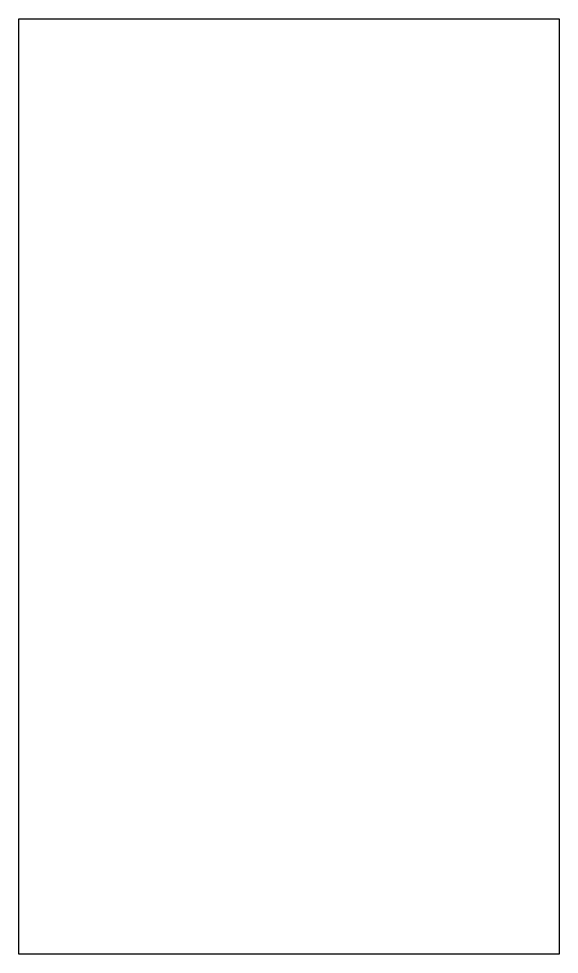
# Model space of a CAD drawing. Header units: millimetres. Extents: x -48.2 to -19.4, y -80 to -30.
import ezdxf

# ---------------------------------------------------------------- set-up
doc = ezdxf.new("R2010")
doc.units = ezdxf.units.MM
doc.layers.get('0').update_dxf_attribs({"linetype": 'CONTINUOUS'})

msp = doc.modelspace()

# ---------------------------------------------------------------- linework, layer by layer
msp.add_lwpolyline([(-19.371, -80), (-48.239, -80), (-48.239, -30), (-19.371, -30)], close=True)
msp.add_lwpolyline([(-19.371, -80), (-48.239, -80), (-48.239, -30), (-19.371, -30)], close=True)

doc.saveas('drawing.dxf')
